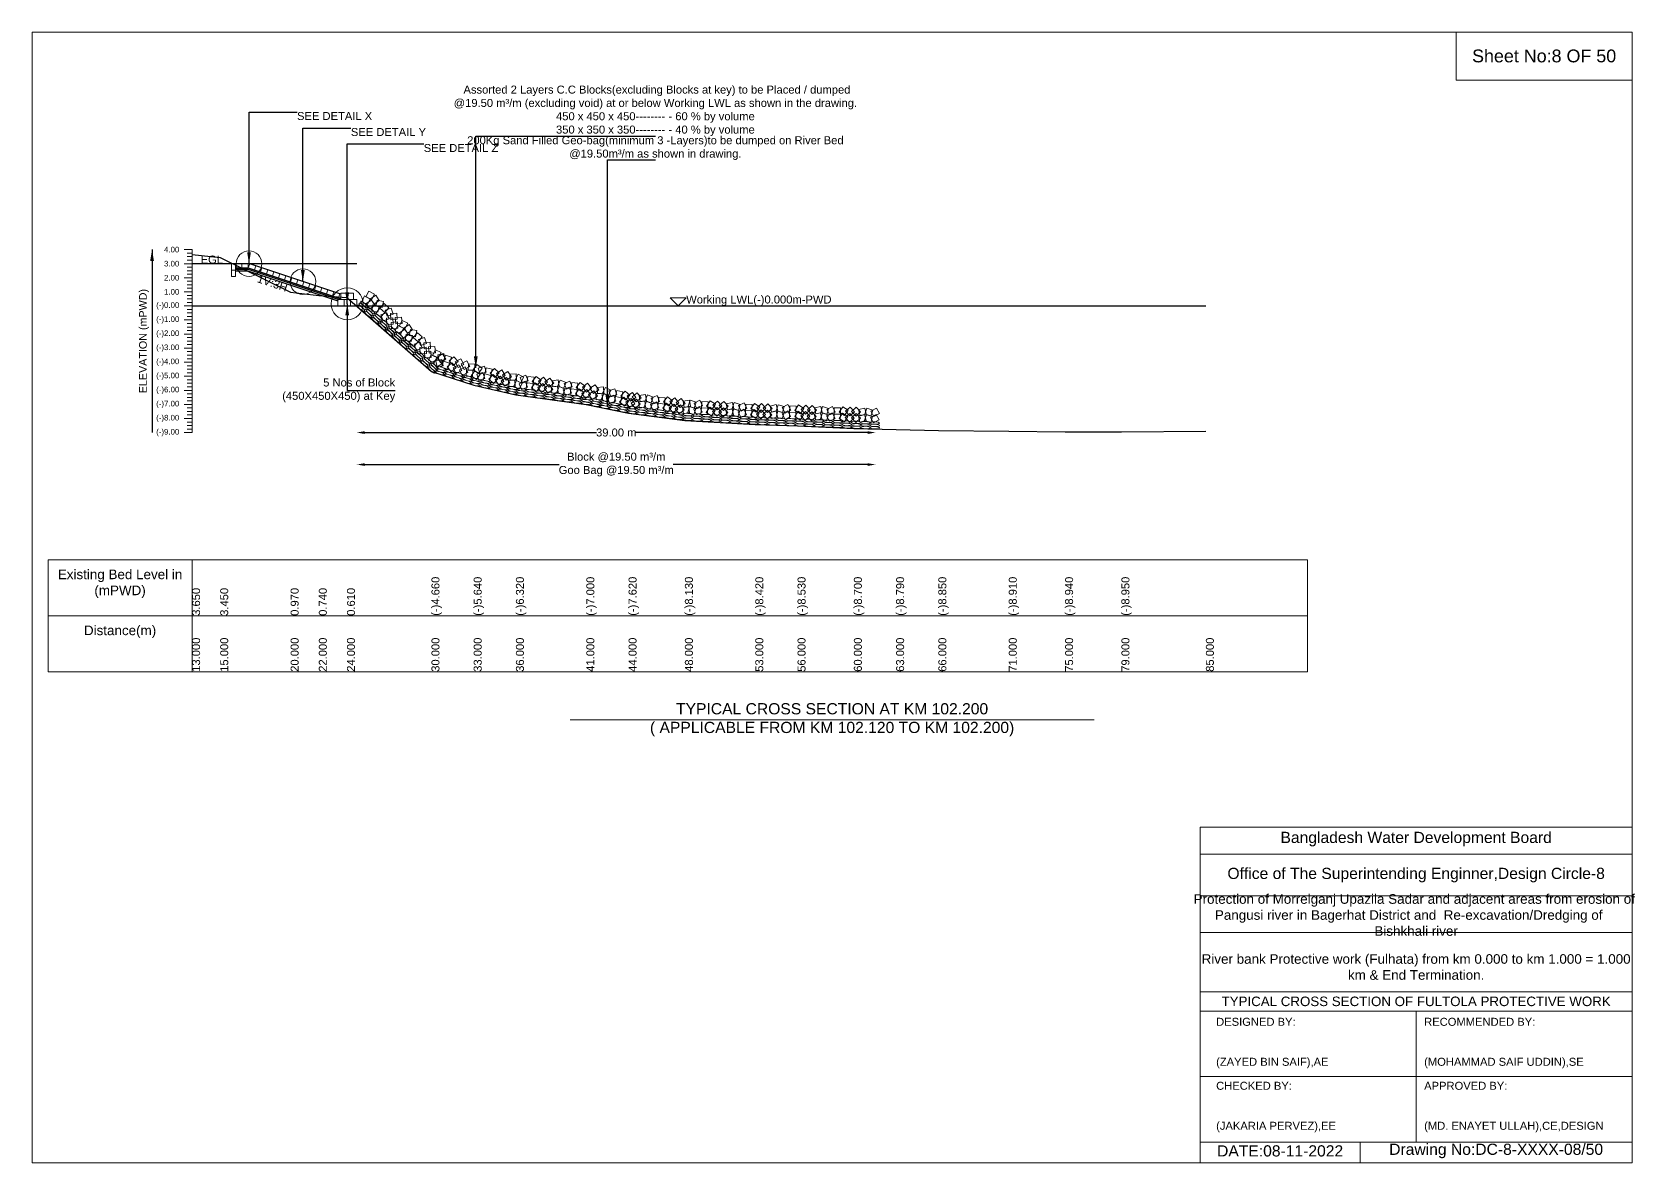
# Model space of a CAD drawing. Header units: inches. Extents: x 89000 to 305017, y -7071 to 0.
# Drawn here: x 205000 to 215017, y -7071 to 0 of the extents above; entities that cross this region are included whole.
import ezdxf

# ---------------------------------------------------------------- set-up
doc = ezdxf.new("R2010")
doc.units = ezdxf.units.IN
doc.header["$LTSCALE"] = 7
doc.header["$MEASUREMENT"] = 0
for name, color, linetype, lineweight in [('Cross section Data Border', 7, 'Continuous', 9), ('Cross Section Labels', 7, 'Continuous', 9), ('Existing_Bed_Level for Xsection', 7, 'Continuous', 25), ('Long Section Labels', 7, 'Continuous', 9)]:
    doc.layers.add(name, color=color, linetype=linetype, lineweight=lineweight)
doc.styles.get("Standard").update_dxf_attribs({"font": 'arial.ttf'})
doc.dimstyles.new('Appron Lebeling Style', dxfattribs={"dimtxt": 50, "dimasz": 50, "dimexe": 0.18, "dimexo": 0.0625, "dimgap": 0.09, "dimtad": 0, "dimtih": 1, "dimtoh": 1, "dimdec": 4, "dimzin": 0, "dimdsep": 46, "dimtxsty": 'Standard', "dimcen": 0.09, "dimse1": 1, "dimse2": 1, "dimadec": 0, "dimazin": 0, "dimtfac": 1, "dimtdec": 4, "dimtofl": 0, "dimtmove": 0, "dimatfit": 3, "dimfxl": 1, "dimtolj": 1, "dimtzin": 0, "dimarcsym": 0})
doc.dimstyles.get("Standard").update_dxf_attribs({"dimtxt": 0.18, "dimasz": 0.18, "dimexe": 0.18, "dimexo": 0.0625, "dimgap": 0.09, "dimtad": 0, "dimtih": 1, "dimtoh": 1, "dimdec": 4, "dimzin": 0, "dimdsep": 46, "dimtxsty": 'Standard', "dimcen": 0.09, "dimadec": 0, "dimazin": 0, "dimtfac": 1, "dimtdec": 4, "dimtofl": 0, "dimtmove": 0, "dimatfit": 3, "dimfxl": 1, "dimtolj": 1, "dimtzin": 0, "dimarcsym": 0})

# ---------------------------------------------------------------- blocks, each defined once
blk = doc.blocks.new('*D29')
at = {"layer": 'Cross Section Labels', "color": 0, "lineweight": -2, "transparency": 16777216}
for p, q in [((207079, -2504), (208528, -2504)), ((210222, -2504), (208773, -2504))]:
    blk.add_line(p, q, dxfattribs=at)
at = {"layer": 'Cross Section Labels', "color": 0, "transparency": 16777216}
for points in [[(207079, -2496), (207079, -2513), (207029, -2504)], [(210222, -2496), (210222, -2513), (210272, -2504)]]:
    blk.add_solid(points, dxfattribs=at)
at = {"layer": 'Defpoints', "color": 0, "transparency": 16777216}
for p in [(207029, -1712), (210272, -2482), (210272, -2504)]:
    blk.add_point(p, dxfattribs=at)
at = {"layer": 'Cross Section Labels', "color": 0, "transparency": 16777216, "insert": (208651, -2504), "char_height": 50, "attachment_point": 5}
blk.add_mtext('\\A1;39.00 m', dxfattribs=at)
blk = doc.blocks.new('*D30')
at = {"layer": 'Cross Section Labels', "color": 0, "lineweight": -2, "transparency": 16777216}
for p, q in [((207079, -2704), (208295, -2704)), ((210222, -2704), (209006, -2704))]:
    blk.add_line(p, q, dxfattribs=at)
at = {"layer": 'Cross Section Labels', "color": 0, "transparency": 16777216}
for points in [[(207079, -2696), (207079, -2713), (207029, -2704)], [(210222, -2696), (210222, -2713), (210272, -2704)]]:
    blk.add_solid(points, dxfattribs=at)
at = {"layer": 'Defpoints', "color": 0, "transparency": 16777216}
for p in [(207029, -1712), (210272, -2482), (210272, -2704)]:
    blk.add_point(p, dxfattribs=at)
at = {"layer": 'Cross Section Labels', "color": 0, "transparency": 16777216, "insert": (208651, -2704), "char_height": 50, "attachment_point": 5}
blk.add_mtext('\\A1;Block @19.50 m³/m ^JGoo Bag @19.50 m³/m ', dxfattribs=at)

msp = doc.modelspace()

# ---------------------------------------------------------------- linework, layer by layer
at = {"layer": 'Cross section Data Border'}
msp.add_lwpolyline([(205100, -3300), (212970.66307, -3300), (212970.66307, -4000), (205100, -4000)], close=True, dxfattribs=at)
for points in [[(206000, -3300), (206000, -4000)], [(205100, -3650), (212970.66307, -3650)]]:
    msp.add_lwpolyline(points, dxfattribs=at)
at = {"layer": 'Cross Section Labels'}
for points in [[(205000, 0), (215000, 0), (215000, -7071), (205000, -7071)], [(213900, 0), (215000, 0), (215000, -300), (213900, -300)], [(209038.31575, -1712.4), (209088.31575, -1662.4), (208988.31575, -1662.4)]]:
    msp.add_lwpolyline(points, close=True, dxfattribs=at)
for points in [[(208362, -4300), (210000, -4300), (211638, -4300)], [(212300, -7071), (212300, -4971), (215000, -4971)], [(212300, -5141), (215000, -5141)], [(212300, -5401), (215000, -5401)], [(212300, -5631), (215000, -5631)], [(212300, -6001), (215000, -6001)], [(212300, -6121), (215000, -6121)], [(213650, -6121), (213650, -6941)], [(212300, -6531), (215000, -6531)], [(212300, -6941), (215000, -6941)], [(213300, -6941), (213300, -7071)]]:
    msp.add_lwpolyline(points, dxfattribs=at)
for centre, radius in [((206355.91575, -1448.4), 80), ((206692.51575, -1560.6), 80), ((206969.71575, -1699.2), 100)]:
    msp.add_circle(centre, radius, dxfattribs=at)
at = {"layer": 'Existing_Bed_Level for Xsection'}
for points in [[(206000, -1391.2), (206176, -1408.8), (206616, -1627.04), (206792, -1647.28), (206968, -1658.72), (207496, -2122.48), (207760, -2208.72), (208024, -2268.56), (208464, -2328.4), (208728, -2382.96), (209080, -2427.84), (209520, -2453.36), (209784, -2463.04), (210136, -2478), (210400, -2485.92), (210664, -2491.2), (211104, -2496.48), (211456, -2499.12), (211808, -2500), (212336, -2496.48)], [(207029.11575, -1448.4), (206000, -1448.4)], [(206930.11575, -1639.8), (206359.98003, -1449.75476), (206355.91575, -1448.4), (206351.63162, -1448.4), (206272.43162, -1448.4)], [(206272.43162, -1474.8), (206351.63162, -1474.8), (206930.11575, -1667.62804)], [(206272.43162, -1483.6), (206350.20358, -1483.6), (206917.80358, -1672.8)], [(206272.43162, -1492.4), (206348.77553, -1492.4), (206910.31575, -1679.58007)], [(206000, -1712.4), (212336, -1712.4)]]:
    msp.add_lwpolyline(points, dxfattribs=at)
at = {"layer": 'Long Section Labels'}
for points in [[(206000, -1360.4), (205950, -1360.4)], [(206000, -1382.4), (205970, -1382.4)], [(206000, -2504.4), (206000, -2416.4), (206000, -2328.4), (206000, -2240.4), (206000, -2152.4), (206000, -2064.4), (206000, -1976.4), (206000, -1888.4), (206000, -1800.4), (206000, -1712.4), (206000, -1624.4), (206000, -1536.4), (206000, -1448.4), (206000, -1360.4)], [(206000, -1448.4), (205950, -1448.4)], [(206000, -1404.4), (205970, -1404.4)], [(206000, -1426.4), (205970, -1426.4)], [(206000, -1470.4), (205970, -1470.4)], [(206000, -1492.4), (205970, -1492.4)], [(206000, -1536.4), (205950, -1536.4)], [(206000, -1514.4), (205970, -1514.4)], [(206000, -1558.4), (205970, -1558.4)], [(206000, -1580.4), (205970, -1580.4)], [(206000, -1602.4), (205970, -1602.4)], [(206000, -1624.4), (205950, -1624.4)], [(206000, -1646.4), (205970, -1646.4)], [(206000, -1668.4), (205970, -1668.4)], [(206000, -1690.4), (205970, -1690.4)], [(206000, -1712.4), (205950, -1712.4)], [(206000, -1800.4), (205950, -1800.4)], [(206000, -1734.4), (205970, -1734.4)], [(206000, -1756.4), (205970, -1756.4)], [(206000, -1778.4), (205970, -1778.4)], [(206000, -1888.4), (205950, -1888.4)], [(206000, -1822.4), (205970, -1822.4)], [(206000, -1844.4), (205970, -1844.4)], [(206000, -1866.4), (205970, -1866.4)], [(206000, -1976.4), (205950, -1976.4)], [(206000, -1910.4), (205970, -1910.4)], [(206000, -1932.4), (205970, -1932.4)], [(206000, -1954.4), (205970, -1954.4)], [(206000, -1998.4), (205970, -1998.4)], [(206000, -2064.4), (205950, -2064.4)], [(206000, -2020.4), (205970, -2020.4)], [(206000, -2042.4), (205970, -2042.4)], [(206000, -2086.4), (205970, -2086.4)], [(206000, -2152.4), (205950, -2152.4)], [(206000, -2108.4), (205970, -2108.4)], [(206000, -2130.4), (205970, -2130.4)], [(206000, -2174.4), (205970, -2174.4)], [(206000, -2196.4), (205970, -2196.4)], [(206000, -2240.4), (205950, -2240.4)], [(206000, -2218.4), (205970, -2218.4)], [(206000, -2262.4), (205970, -2262.4)], [(206000, -2284.4), (205970, -2284.4)], [(206000, -2328.4), (205950, -2328.4)], [(206000, -2306.4), (205970, -2306.4)], [(206000, -2350.4), (205970, -2350.4)], [(206000, -2372.4), (205970, -2372.4)], [(206000, -2394.4), (205970, -2394.4)], [(206000, -2416.4), (205950, -2416.4)], [(206000, -2438.4), (205970, -2438.4)], [(206000, -2460.4), (205970, -2460.4)], [(206000, -2482.4), (205970, -2482.4)], [(206000, -2504.4), (205950, -2504.4)]]:
    msp.add_lwpolyline(points, dxfattribs=at)
for points in [[(206272.43162, -1448.4), (206246.03162, -1448.4), (206246.03162, -1488), (206272.43162, -1488)], [(206272.43162, -1488), (206246.03162, -1488), (206246.03162, -1527.6), (206272.43162, -1527.6)], [(206312.03162, -1448.4), (206272.43162, -1448.4), (206272.43162, -1474.8), (206312.03162, -1474.8)], [(206351.63162, -1448.4), (206312.03162, -1448.4), (206312.03162, -1474.8), (206351.63162, -1474.8)], [(206397.54789, -1462.27738), (206359.98003, -1449.75476), (206351.63162, -1474.8), (206389.19948, -1487.32262)], [(206435.11575, -1474.8), (206397.54789, -1462.27738), (206389.19948, -1487.32262), (206426.76734, -1499.84524)], [(206472.68361, -1487.32262), (206435.11575, -1474.8), (206426.76734, -1499.84524), (206464.3352, -1512.36786)], [(206510.25147, -1499.84524), (206472.68361, -1487.32262), (206464.3352, -1512.36786), (206501.90305, -1524.89048)], [(206547.81933, -1512.36786), (206510.25147, -1499.84524), (206501.90305, -1524.89048), (206539.47091, -1537.4131)], [(206585.38718, -1524.89048), (206547.81933, -1512.36786), (206539.47091, -1537.4131), (206577.03877, -1549.93572)], [(206622.95504, -1537.4131), (206585.38718, -1524.89048), (206577.03877, -1549.93572), (206614.60663, -1562.45834)], [(206660.5229, -1549.93572), (206622.95504, -1537.4131), (206614.60663, -1562.45834), (206652.17449, -1574.98096)], [(206698.09076, -1562.45834), (206660.5229, -1549.93572), (206652.17449, -1574.98096), (206689.74235, -1587.50358)], [(206735.65862, -1574.98096), (206698.09076, -1562.45834), (206689.74235, -1587.50358), (206727.31021, -1600.0262)], [(206773.22648, -1587.50358), (206735.65862, -1574.98096), (206727.31021, -1600.0262), (206764.87806, -1612.54881)], [(206810.79434, -1600.0262), (206773.22648, -1587.50358), (206764.87806, -1612.54881), (206802.44592, -1625.07143)], [(206848.36219, -1612.54881), (206810.79434, -1600.0262), (206802.44592, -1625.07143), (206840.01378, -1637.59405)], [(206885.93005, -1625.07143), (206848.36219, -1612.54881), (206840.01378, -1637.59405), (206877.58164, -1650.11667)], [(206923.49791, -1637.59405), (206885.93005, -1625.07143), (206877.58164, -1650.11667), (206915.1495, -1662.63929)], [(206949.91575, -1672.8), (206910.31575, -1672.8), (206910.31575, -1712.4), (206949.91575, -1712.4)], [(206969.71575, -1633.2), (206930.11575, -1633.2), (206930.11575, -1672.8), (206969.71575, -1672.8)], [(206989.51575, -1672.8), (206949.91575, -1672.8), (206949.91575, -1712.4), (206989.51575, -1712.4)], [(207009.31575, -1633.2), (206969.71575, -1633.2), (206969.71575, -1672.8), (207009.31575, -1672.8)], [(207029.11575, -1672.8), (206989.51575, -1672.8), (206989.51575, -1712.4), (207029.11575, -1712.4)], [(207113.1964, -1667.8844), (207077.69016, -1650.34967), (207060.15543, -1685.85592), (207095.66167, -1703.39064)], [(207139.32931, -1638.13156), (207103.82306, -1620.59684), (207086.28834, -1656.10308), (207121.79458, -1673.63781)], [(207143.88684, -1708.49243), (207121.91811, -1675.54497), (207088.97066, -1697.5137), (207110.93938, -1730.46116)], [(207170.01975, -1678.73959), (207148.05102, -1645.79213), (207115.10356, -1667.76086), (207137.07229, -1700.70832)], [(207195.61805, -1683.85818), (207156.78953, -1676.07958), (207149.01094, -1714.90809), (207187.83945, -1722.68669)], [(207230.0102, -1723.70608), (207200.25736, -1697.57317), (207174.12446, -1727.32601), (207203.87729, -1753.45891)], [(207169.48514, -1713.61101), (207130.65662, -1705.83242), (207122.87803, -1744.66093), (207161.70654, -1752.43952)], [(207203.87729, -1753.45891), (207174.12446, -1727.32601), (207147.99155, -1757.07884), (207177.74438, -1783.21175)], [(207230.7989, -1793.79071), (207218.07618, -1756.29014), (207180.57561, -1769.01286), (207193.29833, -1806.51342)], [(207256.9318, -1764.03787), (207244.20909, -1726.53731), (207206.70852, -1739.26002), (207219.43123, -1776.76059)], [(207253.92722, -1786.50362), (207214.40902, -1789.04756), (207216.95296, -1828.56576), (207256.47116, -1826.02182)], [(207280.06013, -1756.75078), (207240.54192, -1759.29472), (207243.08587, -1798.81293), (207282.60407, -1796.26899)], [(207312.37162, -1822.38514), (207309.79621, -1782.86897), (207270.28004, -1785.44438), (207272.85545, -1824.96055)], [(207286.23871, -1852.13797), (207283.6633, -1812.62181), (207244.14714, -1815.19722), (207246.72255, -1854.71338)], [(207321.46624, -1850.81474), (207285.96, -1833.28002), (207268.42527, -1868.78626), (207303.93152, -1886.32099)], [(207347.59915, -1821.06191), (207312.09291, -1803.52718), (207294.55818, -1839.03343), (207330.06442, -1856.56815)], [(207352.15669, -1891.42277), (207330.18796, -1858.47532), (207297.2405, -1880.44405), (207319.20923, -1913.3915)], [(207378.28959, -1861.66994), (207356.32087, -1828.72248), (207323.37341, -1850.69121), (207345.34214, -1883.63867)], [(207377.75498, -1896.54136), (207338.92647, -1888.76276), (207331.14788, -1927.59128), (207369.97639, -1935.36987)], [(207403.88789, -1866.78852), (207365.05938, -1859.00993), (207357.28078, -1897.83844), (207396.1093, -1905.61704)], [(207438.28004, -1906.63642), (207408.52721, -1880.50352), (207382.3943, -1910.25635), (207412.14713, -1936.38926)], [(207412.14713, -1936.38926), (207382.3943, -1910.25635), (207356.26139, -1940.00919), (207386.01423, -1966.14209)], [(207439.06874, -1976.72106), (207426.34603, -1939.22049), (207388.84546, -1951.9432), (207401.56817, -1989.44377)], [(207465.20165, -1946.96822), (207452.47893, -1909.46765), (207414.97837, -1922.19037), (207427.70108, -1959.69094)], [(207462.19706, -1969.43396), (207422.67886, -1971.97791), (207425.2228, -2011.49611), (207464.74101, -2008.95217)], [(207488.32997, -1939.68113), (207448.81177, -1942.22507), (207451.35571, -1981.74327), (207490.87391, -1979.19933)], [(207494.50856, -2035.06832), (207491.93315, -1995.55216), (207452.41698, -1998.12757), (207454.99239, -2037.64373)], [(207520.64146, -2005.31549), (207518.06605, -1965.79932), (207478.54989, -1968.37473), (207481.1253, -2007.8909)], [(207555.869, -2003.99226), (207520.36275, -1986.45753), (207502.82803, -2021.96377), (207538.33427, -2039.4985)], [(207529.73609, -2033.74509), (207494.22985, -2016.21036), (207476.69512, -2051.71661), (207512.20136, -2069.25134)], [(207560.42653, -2074.35312), (207538.4578, -2041.40566), (207505.51035, -2063.37439), (207527.47907, -2096.32185)], [(207561.79775, -2047.48107), (207523.04526, -2055.62998), (207531.19417, -2094.38247), (207569.94666, -2086.23355)], [(207586.55944, -2044.60029), (207564.59071, -2011.65283), (207531.64325, -2033.62156), (207553.61198, -2066.56901)], [(207574.09428, -2009.8386), (207535.3418, -2017.98752), (207543.49071, -2056.74), (207582.2432, -2048.59109)], [(207609.10793, -2070.55534), (207571.46546, -2058.25881), (207559.16892, -2095.90127), (207596.81139, -2108.19781)], [(207621.40446, -2032.91288), (207583.762, -2020.61634), (207571.46546, -2058.25881), (207609.10793, -2070.55534)], [(207649.74249, -2097.01775), (207623.27379, -2067.56324), (207593.81929, -2094.03194), (207620.28799, -2123.48645)], [(207662.03903, -2059.37528), (207635.57033, -2029.92078), (207606.11582, -2056.38948), (207632.58453, -2085.84398)], [(207668.12892, -2081.20761), (207632.80958, -2099.11582), (207650.71779, -2134.43516), (207686.03713, -2116.52695)], [(207680.42546, -2043.56514), (207645.10611, -2061.47336), (207663.01433, -2096.7927), (207698.33367, -2078.88448)], [(207723.68652, -2128.80229), (207705.75019, -2093.49722), (207670.44512, -2111.43356), (207688.38145, -2146.73862)], [(207735.98306, -2091.15982), (207718.04672, -2055.85476), (207682.74166, -2073.79109), (207700.67799, -2109.09616)], [(207767.83975, -2076.06409), (207728.29692, -2073.93707), (207726.16989, -2113.4799), (207765.71273, -2115.60693)], [(207812.04714, -2101.29547), (207778.87422, -2079.66869), (207757.24744, -2112.8416), (207790.42035, -2134.46838)], [(207826.79974, -2089.20703), (207788.96959, -2100.9134), (207800.67596, -2138.74356), (207838.50612, -2127.03719)], [(207876.04529, -2107.79604), (207837.42498, -2099.04211), (207828.67104, -2137.66242), (207867.29135, -2146.41636)], [(207918.95807, -2130.37746), (207889.87277, -2103.50358), (207862.99889, -2132.58888), (207892.08419, -2159.46276)], [(207755.54321, -2113.70656), (207716.00038, -2111.57953), (207713.87335, -2151.12237), (207753.41619, -2153.24939)], [(207799.7506, -2138.93794), (207766.57768, -2117.31115), (207744.9509, -2150.48406), (207778.12381, -2172.11085)], [(207818.04581, -2127.82734), (207780.21565, -2139.53372), (207791.92202, -2177.36387), (207829.75218, -2165.6575)], [(207867.29135, -2146.41636), (207828.67104, -2137.66242), (207819.9171, -2176.28273), (207858.53742, -2185.03667)], [(207910.20413, -2168.99777), (207881.11883, -2142.12389), (207854.24495, -2171.20919), (207883.33025, -2198.08307)], [(207927.0457, -2151.5512), (207893.53864, -2172.65658), (207914.64401, -2206.16364), (207948.15107, -2185.05826)], [(207935.79963, -2112.93089), (207902.29257, -2134.03627), (207923.39795, -2167.54333), (207956.90501, -2146.43795)], [(207986.77631, -2193.79045), (207965.64426, -2160.30021), (207932.15402, -2181.43226), (207953.28607, -2214.92251)], [(207995.53025, -2155.17014), (207974.3982, -2121.6799), (207940.90796, -2142.81195), (207962.04001, -2176.30219)], [(208017.09637, -2175.80645), (207977.52663, -2177.35441), (207979.07459, -2216.92414), (208018.64433, -2215.37618)], [(208025.85031, -2137.18614), (207986.28057, -2138.73409), (207987.82853, -2178.30383), (208027.39826, -2176.75587)], [(208063.45246, -2196.83093), (208028.41749, -2178.37257), (208009.95913, -2213.40754), (208044.9941, -2231.8659)], [(208072.20639, -2158.21061), (208037.17142, -2139.75226), (208018.71307, -2174.78723), (208053.74804, -2193.24558)], [(208081.17876, -2183.76898), (208044.51976, -2198.74491), (208059.49568, -2235.4039), (208096.15468, -2220.42798)], [(208086.51523, -2144.5302), (208049.85624, -2159.50612), (208064.83216, -2196.16512), (208101.49115, -2181.1892)], [(208131.86363, -2197.97176), (208092.62485, -2192.63529), (208087.28837, -2231.87407), (208126.52716, -2237.21054)], [(208137.2001, -2158.73298), (208097.96132, -2153.39651), (208092.62485, -2192.63529), (208131.86363, -2197.97176)], [(208176.58989, -2216.70644), (208145.26184, -2192.48428), (208121.03968, -2223.81234), (208152.36773, -2248.0345)], [(208181.92637, -2177.46766), (208150.59831, -2153.2455), (208126.37615, -2184.57356), (208157.70421, -2208.79572)], [(208191.83807, -2197.85136), (208160.30906, -2221.81136), (208184.26906, -2253.34037), (208215.79807, -2229.38037)], [(208197.17455, -2158.61258), (208165.64554, -2182.57258), (208189.60554, -2214.10159), (208221.13455, -2190.14159)], [(208255.03986, -2234.69475), (208231.05476, -2203.18483), (208199.54484, -2227.16993), (208223.52994, -2258.67985)], [(208260.37633, -2195.45597), (208236.39123, -2163.94605), (208204.88131, -2187.93115), (208228.86641, -2219.44107)], [(208289.00408, -2174.88457), (208249.72215, -2179.89356), (208254.73113, -2219.17549), (208294.01306, -2214.1665)], [(208337.02399, -2191.76661), (208300.50649, -2176.4489), (208285.18878, -2212.9664), (208321.70628, -2228.28411)], [(208361.18671, -2181.88552), (208324.52771, -2196.86144), (208339.50363, -2233.52044), (208376.16263, -2218.54452)], [(208411.87158, -2196.0883), (208372.6328, -2190.75183), (208367.29632, -2229.99061), (208406.53511, -2235.32708)], [(208456.59784, -2214.82298), (208425.26979, -2190.60082), (208401.04763, -2221.92888), (208432.37568, -2246.15104)], [(208471.84602, -2195.9679), (208440.31701, -2219.9279), (208464.27701, -2251.45691), (208495.80602, -2227.49691)], [(208283.6676, -2214.12336), (208244.38567, -2219.13234), (208249.39466, -2258.41427), (208288.67659, -2253.40529)], [(208331.68752, -2231.00539), (208295.17002, -2215.68768), (208279.85231, -2252.20518), (208316.36981, -2267.52289)], [(208355.85023, -2221.12431), (208319.19124, -2236.10023), (208334.16716, -2272.75922), (208370.82615, -2257.7833)], [(208406.53511, -2235.32708), (208367.29632, -2229.99061), (208361.95985, -2269.22939), (208401.19863, -2274.56587)], [(208451.26137, -2254.06176), (208419.93331, -2229.8396), (208395.71115, -2261.16766), (208427.03921, -2285.38982)], [(208466.50955, -2235.20668), (208434.98054, -2259.16668), (208458.94054, -2290.69569), (208490.46955, -2266.73569)], [(208533.42074, -2276.68873), (208511.65283, -2243.60826), (208478.57235, -2265.37617), (208500.34026, -2298.45665)], [(208541.43537, -2237.90825), (208519.66746, -2204.82778), (208486.58698, -2226.59569), (208508.35489, -2259.67617)], [(208563.39174, -2258.12885), (208523.85879, -2260.43237), (208526.16231, -2299.96531), (208565.69526, -2297.6618)], [(208571.40637, -2219.34837), (208531.87343, -2221.65189), (208534.17694, -2261.18483), (208573.70989, -2258.88132)], [(208610.14097, -2278.26402), (208574.75981, -2260.47825), (208556.97404, -2295.85941), (208592.3552, -2313.64518)], [(208618.1556, -2239.48354), (208582.77444, -2221.69777), (208564.98867, -2257.07893), (208600.36983, -2274.8647)], [(208634.92438, -2270.0631), (208597.32474, -2282.48995), (208609.75159, -2320.0896), (208647.35123, -2307.66274)], [(208642.93901, -2231.28262), (208605.33937, -2243.70947), (208617.76622, -2281.30912), (208655.36587, -2268.88226)], [(208684.51602, -2287.70806), (208645.73554, -2279.69342), (208637.72091, -2318.4739), (208676.50139, -2326.48854)], [(208692.53065, -2248.92758), (208653.75017, -2240.91294), (208645.73554, -2279.69342), (208684.51602, -2287.70806)], [(208727.85231, -2309.46565), (208698.25898, -2283.15225), (208671.94558, -2312.74558), (208701.53891, -2339.05898)], [(208735.86694, -2270.68517), (208706.27362, -2244.37177), (208679.96022, -2273.9651), (208709.55354, -2300.2785)], [(208744.35755, -2291.70056), (208711.25974, -2313.44213), (208733.00131, -2346.53993), (208766.09911, -2324.79837)], [(208752.37218, -2252.92008), (208719.27438, -2274.66165), (208741.01594, -2307.75945), (208774.11374, -2286.01788)], [(208800.79813, -2327.02691), (208776.55061, -2295.71849), (208745.24218, -2319.96601), (208769.4897, -2351.27444)], [(208805.80658, -2287.74492), (208781.55906, -2256.43649), (208750.25063, -2280.68401), (208774.49816, -2311.99244)], [(208834.26146, -2266.93506), (208795.02275, -2272.27207), (208800.35975, -2311.51078), (208839.59846, -2306.17377)], [(208882.42074, -2283.41531), (208845.77654, -2268.40323), (208830.76446, -2305.04744), (208867.40867, -2320.05951)], [(208906.50006, -2273.33269), (208869.96747, -2288.61437), (208885.24914, -2325.14696), (208921.78174, -2309.86529)], [(208957.30183, -2287.11151), (208918.01983, -2282.10306), (208913.01137, -2321.38505), (208952.29337, -2326.39351)], [(209002.18305, -2305.47186), (208970.65372, -2281.51228), (208946.69415, -2313.04162), (208978.22348, -2337.00119)], [(209017.27317, -2286.49004), (208985.94544, -2310.71262), (209010.16803, -2342.04035), (209041.49575, -2317.81776)], [(209080.78057, -2322.8041), (209056.53305, -2291.49567), (209025.22462, -2315.74319), (209049.47214, -2347.05162)], [(209109.23545, -2301.99424), (209069.99674, -2307.33125), (209075.33374, -2346.56996), (209114.57245, -2341.23295)], [(209149.68399, -2313.40705), (209112.09346, -2300.95265), (209099.63906, -2338.54318), (209137.22959, -2350.99758)], [(209173.01225, -2301.69105), (209137.61807, -2319.45089), (209155.37791, -2354.84507), (209190.77209, -2337.08523)], [(208829.253, -2306.21706), (208790.01429, -2311.55406), (208795.3513, -2350.79277), (208834.59001, -2345.45577)], [(208877.41229, -2322.69731), (208840.76809, -2307.68523), (208825.75601, -2344.32943), (208862.40021, -2359.34151)], [(208901.4916, -2312.61469), (208864.95901, -2327.89637), (208880.24069, -2364.42896), (208916.77328, -2349.14728)], [(208952.29337, -2326.39351), (208913.01137, -2321.38505), (208908.00292, -2360.66705), (208947.28492, -2365.67551)], [(208997.1746, -2344.75386), (208965.64526, -2320.79428), (208941.68569, -2352.32362), (208973.21502, -2376.28319)], [(209012.26471, -2325.77204), (208980.93699, -2349.99462), (209005.15957, -2381.32235), (209036.4873, -2357.09976)], [(209075.77212, -2362.0861), (209051.52459, -2330.77767), (209020.21616, -2355.02519), (209044.46369, -2386.33362)], [(209104.22699, -2341.27624), (209064.98828, -2346.61325), (209070.32529, -2385.85196), (209109.564, -2380.51495)], [(209147.39104, -2352.94061), (209109.80051, -2340.48621), (209097.34611, -2378.07674), (209134.93664, -2390.53114)], [(209170.71931, -2341.22461), (209135.32513, -2358.98445), (209153.08497, -2394.37863), (209188.47915, -2376.61879)], [(209222.34895, -2351.47426), (209182.81539, -2349.18132), (209180.52244, -2388.71488), (209220.056, -2391.00782)], [(209224.6419, -2311.9407), (209185.10834, -2309.64776), (209182.81539, -2349.18132), (209222.34895, -2351.47426)], [(209268.38742, -2366.70207), (209235.28381, -2344.96935), (209213.5511, -2378.07297), (209246.65471, -2399.80568)], [(209270.68037, -2327.16851), (209237.57675, -2305.43579), (209215.84404, -2338.53941), (209248.94766, -2360.27212)], [(209282.13531, -2346.72666), (209252.54902, -2373.04797), (209278.87033, -2402.63426), (209308.45662, -2376.31295)], [(209284.42825, -2307.1931), (209254.84196, -2333.51441), (209281.16328, -2363.1007), (209310.74957, -2336.77939)], [(209347.99147, -2378.58364), (209321.64661, -2349.01832), (209292.08129, -2375.36318), (209318.42615, -2404.9285)], [(209350.28442, -2339.05008), (209323.93955, -2309.48476), (209294.37423, -2335.82962), (209320.7191, -2365.39494)], [(209374.94661, -2355.86469), (209336.16827, -2363.88969), (209344.19327, -2402.66802), (209382.97161, -2394.64302)], [(209377.23955, -2316.33113), (209338.46122, -2324.35613), (209346.48622, -2363.13446), (209385.26455, -2355.10946)], [(209424.12596, -2368.99124), (209386.53543, -2356.53684), (209374.08104, -2394.12737), (209411.67157, -2406.58177)], [(209426.41891, -2329.45767), (209388.82838, -2317.00328), (209376.37398, -2354.59381), (209413.96451, -2367.04821)], [(209447.45423, -2357.27524), (209412.06005, -2375.03508), (209429.81989, -2410.42926), (209465.21407, -2392.66942)], [(209449.74718, -2317.74168), (209414.353, -2335.50152), (209432.11284, -2370.8957), (209467.50702, -2353.13586)], [(209499.08387, -2367.52489), (209459.55031, -2365.23194), (209457.25737, -2404.7655), (209496.79093, -2407.05845)], [(209501.37682, -2327.99133), (209461.84326, -2325.69838), (209459.55031, -2365.23194), (209499.08387, -2367.52489)], [(209545.12234, -2382.75269), (209512.01873, -2361.01998), (209490.28602, -2394.12359), (209523.38963, -2415.8563)], [(209547.41529, -2343.21913), (209514.31168, -2321.48642), (209492.57896, -2354.59003), (209525.68258, -2376.32274)], [(209556.93353, -2361.97052), (209527.91415, -2388.91556), (209554.85919, -2417.93495), (209583.87857, -2390.98991)], [(209558.38456, -2322.39711), (209529.36517, -2349.34216), (209556.31021, -2378.36154), (209585.3296, -2351.4165)], [(209623.4528, -2392.41865), (209596.48466, -2363.42073), (209567.48674, -2390.38887), (209594.45488, -2419.38679)], [(209624.90382, -2352.84524), (209597.93568, -2323.84732), (209568.93776, -2350.81547), (209595.9059, -2379.81338)], [(209649.91829, -2369.13115), (209611.31954, -2377.97966), (209620.16805, -2416.57842), (209658.76681, -2407.72991)], [(209651.36932, -2329.55774), (209612.77057, -2338.40626), (209621.61908, -2377.00501), (209660.21783, -2368.1565)], [(209699.36589, -2381.20803), (209661.5188, -2369.5565), (209649.86727, -2407.40359), (209687.71436, -2419.05512)], [(209700.81691, -2341.63462), (209662.96983, -2329.9831), (209651.3183, -2367.83018), (209689.16539, -2379.48171)], [(209722.43952, -2368.99819), (209687.43134, -2387.50731), (209705.94046, -2422.51548), (209740.94864, -2404.00636)], [(209723.89054, -2329.42478), (209688.88236, -2347.9339), (209707.39148, -2382.94208), (209742.39966, -2364.43296)], [(209774.27561, -2378.14667), (209734.7022, -2376.69564), (209733.25118, -2416.26905), (209772.82459, -2417.72008)], [(209775.72664, -2338.57326), (209736.15323, -2337.12224), (209734.7022, -2376.69564), (209774.27561, -2378.14667)], [(209821.0386, -2392.6057), (209787.60295, -2371.38737), (209766.38462, -2404.82301), (209799.82027, -2426.04134)], [(209822.72008, -2353.04141), (209789.28443, -2331.82308), (209768.0661, -2365.25873), (209801.50175, -2386.47706)], [(209834.47602, -2372.42014), (209805.3002, -2399.19571), (209832.07577, -2428.37154), (209861.25159, -2401.59596)], [(209836.1575, -2332.85585), (209806.98168, -2359.63143), (209833.75725, -2388.80725), (209862.93307, -2362.03168)], [(209900.81682, -2403.25517), (209874.01803, -2374.10067), (209844.86353, -2400.89947), (209871.66233, -2430.05396)], [(209902.49831, -2363.69088), (209875.69951, -2334.53639), (209846.54501, -2361.33519), (209873.34381, -2390.48968)], [(209927.4175, -2380.12221), (209888.76787, -2388.74576), (209897.39142, -2427.3954), (209936.04106, -2418.77184)], [(209929.09898, -2340.55792), (209890.44935, -2349.18148), (209899.07291, -2387.83111), (209937.72254, -2379.20756)], [(209976.79392, -2392.48687), (209939.01533, -2380.61511), (209927.14358, -2418.3937), (209964.92216, -2430.26545)], [(209978.4754, -2352.92259), (209940.69682, -2341.05083), (209928.82506, -2378.82941), (209966.60364, -2390.70117)], [(209999.93827, -2380.41162), (209964.82288, -2398.71653), (209983.1278, -2433.83191), (210018.24318, -2415.527)], [(210001.61975, -2340.84733), (209966.50437, -2359.15225), (209984.80928, -2394.26763), (210019.92466, -2375.96272)], [(210051.7202, -2389.86185), (210012.15592, -2388.18036), (210010.47443, -2427.74465), (210050.03872, -2429.42613)], [(210053.40168, -2350.29756), (210013.8374, -2348.61608), (210012.15592, -2388.18036), (210051.7202, -2389.86185)], [(210097.98859, -2404.37607), (210064.55294, -2383.15774), (210043.33461, -2416.59339), (210076.77026, -2437.81172)], [(210099.67007, -2364.81179), (210066.23443, -2343.59346), (210045.01609, -2377.0291), (210078.45174, -2398.24743)], [(210111.42601, -2384.19051), (210082.25019, -2410.96609), (210109.02576, -2440.14191), (210138.20158, -2413.36634)], [(210113.10749, -2344.62623), (210083.93167, -2371.4018), (210110.70724, -2400.57763), (210139.88307, -2373.80205)], [(210176.97744, -2414.50907), (210149.8168, -2385.69138), (210120.99911, -2412.85203), (210148.15975, -2441.66972)], [(210178.16491, -2374.92688), (210151.00426, -2346.10919), (210122.18657, -2373.26984), (210149.34722, -2402.08753)], [(210203.28728, -2391.04585), (210164.7483, -2400.1512), (210173.85366, -2438.69018), (210212.39263, -2429.58483)], [(210204.47474, -2351.46366), (210165.93577, -2360.56901), (210175.04112, -2399.10799), (210213.5801, -2390.00263)], [(210252.8142, -2402.79318), (210214.89036, -2391.39394), (210203.49112, -2429.31778), (210241.41496, -2440.71702)], [(210254.00166, -2363.21099), (210216.07783, -2351.81175), (210204.67859, -2389.73559), (210242.60243, -2401.13483)], [(210275.80601, -2390.42996), (210240.92186, -2409.17179), (210259.6637, -2444.05594), (210294.54784, -2425.3141)], [(210276.99347, -2350.84776), (210242.10933, -2369.5896), (210260.85116, -2404.47374), (210295.73531, -2385.73191)]]:
    msp.add_lwpolyline(points, close=True, dxfattribs=at)
for centre, major_axis in [((207065.92827, -1714.8668), (22.00387, -19.32674)), ((207075.8007, -1703.62684), (22.00387, -19.32674)), ((207056.05584, -1726.10676), (22.00387, -19.32674)), ((207100.06359, -1764.76023), (22.00387, -19.32674)), ((207109.93602, -1753.52027), (22.00387, -19.32674)), ((207119.80845, -1742.28031), (22.00387, -19.32674)), ((207144.07134, -1803.4137), (22.00387, -19.32674)), ((207153.94377, -1792.17374), (22.00387, -19.32674)), ((207163.8162, -1780.93378), (22.00387, -19.32674)), ((207207.82395, -1819.58725), (22.00387, -19.32674)), ((207188.07909, -1842.06717), (22.00387, -19.32674)), ((207197.95152, -1830.82721), (22.00387, -19.32674)), ((207232.08683, -1880.72065), (22.00387, -19.32674)), ((207241.95927, -1869.48069), (22.00387, -19.32674)), ((207251.8317, -1858.24073), (22.00387, -19.32674)), ((207276.09458, -1919.37412), (22.00387, -19.32674)), ((207285.96701, -1908.13416), (22.00387, -19.32674)), ((207295.83945, -1896.8942), (22.00387, -19.32674)), ((207320.10233, -1958.02759), (22.00387, -19.32674)), ((207329.97476, -1946.78763), (22.00387, -19.32674)), ((207339.8472, -1935.54767), (22.00387, -19.32674)), ((207364.11008, -1996.68107), (22.00387, -19.32674)), ((207373.98251, -1985.44111), (22.00387, -19.32674)), ((207383.85494, -1974.20115), (22.00387, -19.32674)), ((207417.99026, -2024.09458), (22.00387, -19.32674)), ((207427.86269, -2012.85462), (22.00387, -19.32674)), ((207408.11783, -2035.33454), (22.00387, -19.32674)), ((207452.12558, -2073.98801), (22.00387, -19.32674)), ((207461.99801, -2062.74805), (22.00387, -19.32674)), ((207471.87044, -2051.50809), (22.00387, -19.32674)), ((207496.13333, -2112.64148), (22.00387, -19.32674)), ((207506.00576, -2101.40152), (22.00387, -19.32674)), ((207515.87819, -2090.16156), (22.00387, -19.32674)), ((207557.2143, -2103.13175), (27.83869, -9.09397)), ((207547.92359, -2131.57272), (27.83869, -9.09397)), ((207552.56894, -2117.35223), (27.83869, -9.09397)), ((207603.60097, -2149.76067), (27.83869, -9.09397)), ((207608.24633, -2135.54018), (27.83869, -9.09397)), ((207612.89169, -2121.31969), (27.83869, -9.09397)), ((207659.27836, -2167.94861), (27.83869, -9.09397)), ((207663.92372, -2153.72813), (27.83869, -9.09397)), ((207668.56908, -2139.50764), (27.83869, -9.09397)), ((207714.95575, -2186.13656), (27.83869, -9.09397)), ((207719.60111, -2171.91607), (27.83869, -9.09397)), ((207724.24647, -2157.69559), (27.83869, -9.09397)), ((207770.17986, -2203.35769), (28.56187, -6.47402)), ((207773.4869, -2188.76779), (28.56187, -6.47402)), ((207776.79395, -2174.1779), (28.56187, -6.47402)), ((207830.61064, -2201.71584), (28.56187, -6.47402)), ((207833.91768, -2187.12594), (28.56187, -6.47402)), ((207887.73437, -2214.66389), (28.56187, -6.47402)), ((207891.04142, -2200.07399), (28.56187, -6.47402)), ((207948.16515, -2213.02204), (28.56187, -6.47402)), ((207827.3036, -2216.30574), (28.56187, -6.47402)), ((207884.42733, -2229.25378), (28.56187, -6.47402)), ((207941.55106, -2242.20183), (28.56187, -6.47402)), ((207944.85811, -2227.61193), (28.56187, -6.47402)), ((207998.6748, -2255.14987), (28.56187, -6.47402)), ((208001.98184, -2240.55998), (28.56187, -6.47402)), ((208005.28888, -2225.97008), (28.56187, -6.47402)), ((208055.63576, -2265.3136), (29.01926, -3.94662)), ((208057.65176, -2250.49006), (29.01926, -3.94662)), ((208059.66776, -2235.66652), (29.01926, -3.94662)), ((208113.67427, -2273.20684), (29.01926, -3.94662)), ((208115.69028, -2258.3833), (29.01926, -3.94662)), ((208117.70628, -2243.55976), (29.01926, -3.94662)), ((208171.71279, -2281.10008), (29.01926, -3.94662)), ((208173.7288, -2266.27654), (29.01926, -3.94662)), ((208175.7448, -2251.453), (29.01926, -3.94662)), ((208229.75131, -2288.99332), (29.01926, -3.94662)), ((208231.76731, -2274.16978), (29.01926, -3.94662)), ((208233.78332, -2259.34624), (29.01926, -3.94662)), ((208287.78983, -2296.88656), (29.01926, -3.94662)), ((208289.80583, -2282.06302), (29.01926, -3.94662)), ((208291.82183, -2267.23948), (29.01926, -3.94662)), ((208345.82835, -2304.7798), (29.01926, -3.94662)), ((208347.84435, -2289.95626), (29.01926, -3.94662)), ((208349.86035, -2275.13272), (29.01926, -3.94662)), ((208403.86687, -2312.67304), (29.01926, -3.94662)), ((208405.88287, -2297.8495), (29.01926, -3.94662)), ((208407.89887, -2283.02596), (29.01926, -3.94662)), ((208463.92139, -2305.74273), (29.01926, -3.94662)), ((208465.93739, -2290.91919), (29.01926, -3.94662)), ((208525.86364, -2302.99481), (28.68032, -5.92727)), ((208461.90539, -2320.56627), (29.01926, -3.94662)), ((208519.80814, -2332.29561), (28.68032, -5.92727)), ((208522.83589, -2317.64521), (28.68032, -5.92727)), ((208577.16878, -2344.15015), (28.68032, -5.92727)), ((208580.19653, -2329.49974), (28.68032, -5.92727)), ((208583.22428, -2314.84934), (28.68032, -5.92727)), ((208634.52942, -2356.00468), (28.68032, -5.92727)), ((208637.55717, -2341.35427), (28.68032, -5.92727)), ((208640.58492, -2326.70387), (28.68032, -5.92727)), ((208691.89006, -2367.85921), (28.68032, -5.92727)), ((208694.91781, -2353.20881), (28.68032, -5.92727)), ((208697.94556, -2338.5584), (28.68032, -5.92727)), ((208748.93811, -2378.08906), (29.05122, -3.70403)), ((208750.83019, -2363.24919), (29.05122, -3.70403)), ((208752.72227, -2348.40932), (29.05122, -3.70403)), ((208807.04055, -2385.49712), (29.05122, -3.70403)), ((208808.93263, -2370.65725), (29.05122, -3.70403)), ((208810.82471, -2355.81738), (29.05122, -3.70403)), ((208865.14299, -2392.90518), (29.05122, -3.70403)), ((208867.03507, -2378.06531), (29.05122, -3.70403)), ((208868.92715, -2363.22545), (29.05122, -3.70403)), ((208923.24543, -2400.31324), (29.05122, -3.70403)), ((208925.13751, -2385.47337), (29.05122, -3.70403)), ((208927.02959, -2370.63351), (29.05122, -3.70403)), ((208981.34787, -2407.7213), (29.05122, -3.70403)), ((208983.23995, -2392.88143), (29.05122, -3.70403)), ((208985.13203, -2378.04157), (29.05122, -3.70403)), ((209041.34239, -2400.28949), (29.05122, -3.70403)), ((209043.23447, -2385.44963), (29.05122, -3.70403)), ((209098.01239, -2406.40701), (29.23726, -1.69576)), ((209098.87861, -2391.47211), (29.23726, -1.69576)), ((209156.48692, -2409.79853), (29.23726, -1.69576)), ((209157.35314, -2394.86363), (29.23726, -1.69576)), ((209215.82767, -2398.25515), (29.23726, -1.69576)), ((209274.3022, -2401.64667), (29.23726, -1.69576)), ((209332.77673, -2405.0382), (29.23726, -1.69576)), ((209391.25126, -2408.42972), (29.23726, -1.69576)), ((209449.72578, -2411.82124), (29.23726, -1.69576)), ((209039.45031, -2415.12936), (29.05122, -3.70403)), ((209097.14617, -2421.34191), (29.23726, -1.69576)), ((209155.62069, -2424.73343), (29.23726, -1.69576)), ((209214.09522, -2428.12495), (29.23726, -1.69576)), ((209214.96145, -2413.19005), (29.23726, -1.69576)), ((209272.56975, -2431.51647), (29.23726, -1.69576)), ((209273.43598, -2416.58157), (29.23726, -1.69576)), ((209331.04428, -2434.908), (29.23726, -1.69576)), ((209331.9105, -2419.9731), (29.23726, -1.69576)), ((209389.51881, -2438.29952), (29.23726, -1.69576)), ((209390.38503, -2423.36462), (29.23726, -1.69576)), ((209447.99334, -2441.69104), (29.23726, -1.69576)), ((209448.85956, -2426.75614), (29.23726, -1.69576)), ((209506.46786, -2445.08257), (29.23726, -1.69576)), ((209507.33409, -2430.14766), (29.23726, -1.69576)), ((209508.20031, -2415.21276), (29.23726, -1.69576)), ((209564.82822, -2447.51868), (29.26673, -1.07311)), ((209565.37639, -2432.56872), (29.26673, -1.07311)), ((209565.92455, -2417.61877), (29.26673, -1.07311)), ((209623.36169, -2449.6649), (29.26673, -1.07311)), ((209623.90986, -2434.71495), (29.26673, -1.07311)), ((209624.45802, -2419.76499), (29.26673, -1.07311)), ((209681.89516, -2451.81113), (29.26673, -1.07311)), ((209682.44332, -2436.86118), (29.26673, -1.07311)), ((209682.99149, -2421.91122), (29.26673, -1.07311)), ((209740.42862, -2453.95736), (29.26673, -1.07311)), ((209740.97679, -2439.0074), (29.26673, -1.07311)), ((209741.52495, -2424.05745), (29.26673, -1.07311)), ((209799.00223, -2456.19084), (29.25999, -1.24355)), ((209799.63746, -2441.24434), (29.25999, -1.24355)), ((209800.27269, -2426.29783), (29.25999, -1.24355)), ((209857.52221, -2458.67794), (29.25999, -1.24355)), ((209858.15743, -2443.73143), (29.25999, -1.24355)), ((209858.79266, -2428.78493), (29.25999, -1.24355)), ((209916.04218, -2461.16504), (29.25999, -1.24355)), ((209916.67741, -2446.21853), (29.25999, -1.24355)), ((209917.31263, -2431.27203), (29.25999, -1.24355)), ((209974.56215, -2463.65214), (29.25999, -1.24355)), ((209975.19738, -2448.70563), (29.25999, -1.24355)), ((209975.8326, -2433.75912), (29.25999, -1.24355)), ((210033.08212, -2466.13924), (29.25999, -1.24355)), ((210033.71735, -2451.19273), (29.25999, -1.24355)), ((210034.35258, -2436.24622), (29.25999, -1.24355)), ((210091.6021, -2468.62634), (29.25999, -1.24355)), ((210092.23732, -2453.67983), (29.25999, -1.24355)), ((210092.87255, -2438.73332), (29.25999, -1.24355)), ((210150.035, -2470.93768), (29.27323, -0.8782)), ((210150.4836, -2455.98441), (29.27323, -0.8782)), ((210150.9322, -2441.03114), (29.27323, -0.8782)), ((210208.58146, -2472.69408), (29.27323, -0.8782)), ((210209.03006, -2457.74081), (29.27323, -0.8782)), ((210209.47866, -2442.78753), (29.27323, -0.8782)), ((210267.12792, -2474.45047), (29.27323, -0.8782)), ((210267.57652, -2459.4972), (29.27323, -0.8782)), ((210268.02512, -2444.54393), (29.27323, -0.8782))]:
    msp.add_ellipse(centre, major_axis=major_axis, ratio=0.255, dxfattribs=at)

# ---------------------------------------------------------------- texts
at = {"layer": 'Cross section Data Border', "char_height": 60, "width": 800, "attachment_point": 5}
for s, insert in [('Existing Bed Level in (mPWD)', (205550, -3450)), ('Distance(m)', (205550, -3750))]:
    msp.add_mtext(s, dxfattribs=dict(at, insert=insert))
at = {"layer": 'Cross Section Labels'}
for s, insert, char_height, attachment_point in [('Sheet No:8 OF 50', (214450, -150), 80, 5), (' Assorted 2 Layers C.C Blocks(excluding Blocks at key) to be Placed / dumped^J@19.50 m³/m (excluding void) at or below Working LWL as shown in the drawing.^J450 x 450 x 450-------- - 60 % by volume^J350 x 350 x 350-------- - 40 % by volume', (208895.64748, -650), 50, 8), ('SEE DETAIL X', (206655.91575, -500), 50, 1), ('SEE DETAIL Y', (206992.51575, -600), 50, 1), ('SEE DETAIL Z', (207447.91575, -700), 50, 1), ('200Kg Sand Filled Geo-bag(minimum 3 -Layers)to be dumped on River Bed^J@19.50m³/m as shown in drawing.', (208895.64748, -800), 50, 8), ('EGL', (206193.23162, -1448.4), 50, 9), ('Working LWL(-)0.000m-PWD', (209088.31575, -1712.4), 50, 7), ('5 Nos of Block ^J(450X450X450) at Key', (207269.71575, -2240.4), 50, 6), ('TYPICAL CROSS SECTION AT KM 102.200^J( APPLICABLE FROM KM 102.120 TO KM 102.200)', (210000, -4300), 70, 5), ('Bangladesh Water Development Board', (213650, -5046), 70, 5), ('Office of The Superintending Enginner,Design Circle-8', (213650, -5271), 70, 5)]:
    msp.add_mtext(s, dxfattribs=dict(at, insert=insert, char_height=char_height, attachment_point=attachment_point))
at = {"layer": 'Cross Section Labels', "insert": (206510.30173, -1546.24207), "char_height": 50, "attachment_point": 2, "rotation": 341.565051177}
msp.add_mtext('1V:3H', dxfattribs=at)
at = {"layer": 'Cross Section Labels'}
for s, insert, char_height, width, attachment_point in [('Protection of Morrelganj Upazila Sadar and adjacent areas from erosion of  Pangusi river in Bagerhat District and  Re-excavation/Dredging of     Bishkhali river', (213650, -5521), 60, 2800, 5), ('River bank Protective work (Fulhata) from km 0.000 to km 1.000 = 1.000 km & End Termination.', (213650, -5846), 60, 2700, 5), ('TYPICAL CROSS SECTION OF FULTOLA PROTECTIVE WORK', (213650, -6061), 59.5765532, 2800, 5), ('DESIGNED BY:^J^J^J(ZAYED BIN SAIF),AE', (212400, -6321), 50, 1400, 4), ('RECOMMENDED BY:^J^J^J(MOHAMMAD SAIF UDDIN),SE', (213700, -6321), 50, 1400, 4), ('CHECKED BY:^J^J^J(JAKARIA PERVEZ),EE', (212400, -6721), 50, 1400, 4), ('APPROVED BY:^J^J^J(MD. ENAYET ULLAH),CE,DESIGN', (213700, -6721), 50, 1400, 4), ('DATE:08-11-2022', (212800, -6996), 70, 1400, 5), ('Drawing No:DC-8-XXXX-08/50', (214150, -6996), 70, 2200, 5)]:
    msp.add_mtext(s, dxfattribs=dict(at, insert=insert, char_height=char_height, width=width, attachment_point=attachment_point))
at = {"layer": 'Long Section Labels', "char_height": 35, "attachment_point": 6}
for s, insert in [('4.00', (205920, -1360.4)), ('3.00', (205920, -1448.4)), ('2.00', (205920, -1536.4)), ('(-)0.00', (205920, -1712.4)), ('1.00', (205920, -1624.4)), ('(-)1.00', (205920, -1800.4)), ('(-)2.00', (205920, -1888.4)), ('(-)3.00', (205920, -1976.4)), ('(-)4.00', (205920, -2064.4)), ('(-)5.00', (205920, -2152.4)), ('(-)6.00', (205920, -2240.4)), ('(-)7.00', (205920, -2328.4)), ('(-)8.00', (205920, -2416.4)), ('(-)9.00', (205920, -2504.4))]:
    msp.add_mtext(s, dxfattribs=dict(at, insert=insert))
at = {"layer": 'Long Section Labels', "rotation": 90}
for s, insert, char_height, attachment_point in [('ELEVATION (mPWD)', (205700, -1932.4), 48, 5), ('3.650', (206000, -3650), 50, 1), ('3.450', (206176, -3650), 50, 1), ('0.970', (206616, -3650), 50, 1), ('0.740', (206792, -3650), 50, 1), ('0.610', (206968, -3650), 50, 1), ('(-)4.660', (207496, -3650), 50, 1), ('(-)5.640', (207760, -3650), 50, 1), ('(-)6.320', (208024, -3650), 50, 1), ('(-)7.000', (208464, -3650), 50, 1), ('(-)7.620', (208728, -3650), 50, 1), ('(-)8.130', (209080, -3650), 50, 1), ('(-)8.420', (209520, -3650), 50, 1), ('(-)8.530', (209784, -3650), 50, 1), ('(-)8.700', (210136, -3650), 50, 1), ('(-)8.790', (210400, -3650), 50, 1), ('(-)8.850', (210664, -3650), 50, 1), ('(-)8.910', (211104, -3650), 50, 1), ('(-)8.910', (211104, -3650), 50, 1), ('(-)8.940', (211456, -3650), 50, 1), ('(-)8.950', (211808, -3650), 50, 1), ('13.000', (206000, -4000), 50, 1), ('15.000', (206176, -4000), 50, 1), ('20.000', (206616, -4000), 50, 1), ('22.000', (206792, -4000), 50, 1), ('24.000', (206968, -4000), 50, 1), ('30.000', (207496, -4000), 50, 1), ('33.000', (207760, -4000), 50, 1), ('36.000', (208024, -4000), 50, 1), ('41.000', (208464, -4000), 50, 1), ('44.000', (208728, -4000), 50, 1), ('48.000', (209080, -4000), 50, 1), ('53.000', (209520, -4000), 50, 1), ('56.000', (209784, -4000), 50, 1), ('60.000', (210136, -4000), 50, 1), ('63.000', (210400, -4000), 50, 1), ('66.000', (210664, -4000), 50, 1), ('71.000', (211104, -4000), 50, 1), ('75.000', (211456, -4000), 50, 1), ('79.000', (211808, -4000), 50, 1), ('85.000', (212336, -4000), 50, 1)]:
    msp.add_mtext(s, dxfattribs=dict(at, insert=insert, char_height=char_height, attachment_point=attachment_point))

# ---------------------------------------------------------------- dimensions: what is measured, and where the dimension line sits
at = {"layer": 'Cross Section Labels'}
for base, text, picture, middle in [((210272.39236, -2504.4), '39.00 m', '*D29', (208650.75405, -2504.4)), ((210272.39236, -2704.4), 'Block @19.50 m³/m ^JGoo Bag @19.50 m³/m ', '*D30', (208650.75405, -2704.4))]:
    dim = msp.add_linear_dim(base=base, p1=(207029.11575, -1712.4), p2=(210272.39236, -2482.09177), text=text, dimstyle='Appron Lebeling Style', dxfattribs=at)
    dim.commit()
    dim.dimension.update_dxf_attribs({"geometry": picture, "text_midpoint": middle})

# ---------------------------------------------------------------- leaders
at = {"layer": 'Cross Section Labels', "annotation_type": 0, "has_hookline": 1}
for points, hookline_direction, text_width in [([(206355.91575, -1448.4), (206355.91575, -500), (206655.82575, -500)], 0, 466.13233), ([(206692.51575, -1560.6), (206692.51575, -600), (206992.42575, -600)], 0, 466.03001), ([(206969.71575, -1699.2), (206969.71575, -700), (207447.82575, -700)], 0, 460.91405), ([(207773.1491, -2099.75753), (207773.1491, -650), (208895.55748, -650)], 0, 2510.77763), ([(208595.64748, -2340.6545), (208595.64748, -800), (208895.55748, -800)], 0, 2345.7367), ([(206969.71575, -1699.2), (206969.71575, -2240.4), (207269.80575, -2240.4)], 1, 701.90996)]:
    msp.add_leader(points, dimstyle='Standard', override={"dimasz": 72}, dxfattribs=dict(at, hookline_direction=hookline_direction, text_width=text_width))
at = {"layer": 'Long Section Labels'}
msp.add_leader([(205750, -1360.4), (205750, -2504.4)], dimstyle='Standard', override={"dimasz": 72}, dxfattribs=at)

doc.saveas('drawing.dxf')
